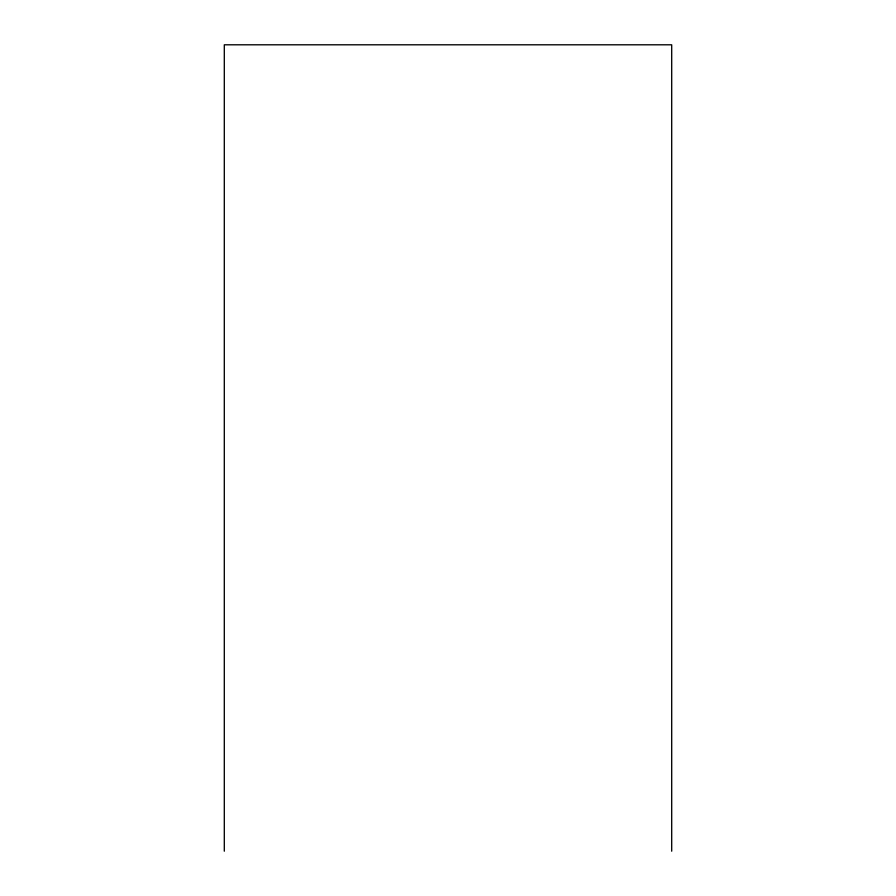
<?xml version="1.0" encoding="UTF-8"?>
<svg xmlns="http://www.w3.org/2000/svg" width="896" height="896" viewBox="0 0 896 896"><rect width="100%" height="100%" fill="white"/><g stroke="black" fill="none" stroke-linecap="round" stroke-linejoin="round"><path stroke-width="1.34" d="M671.698 851.2L671.698 44.8L224.302 44.8L224.302 851.2"/></g></svg>
